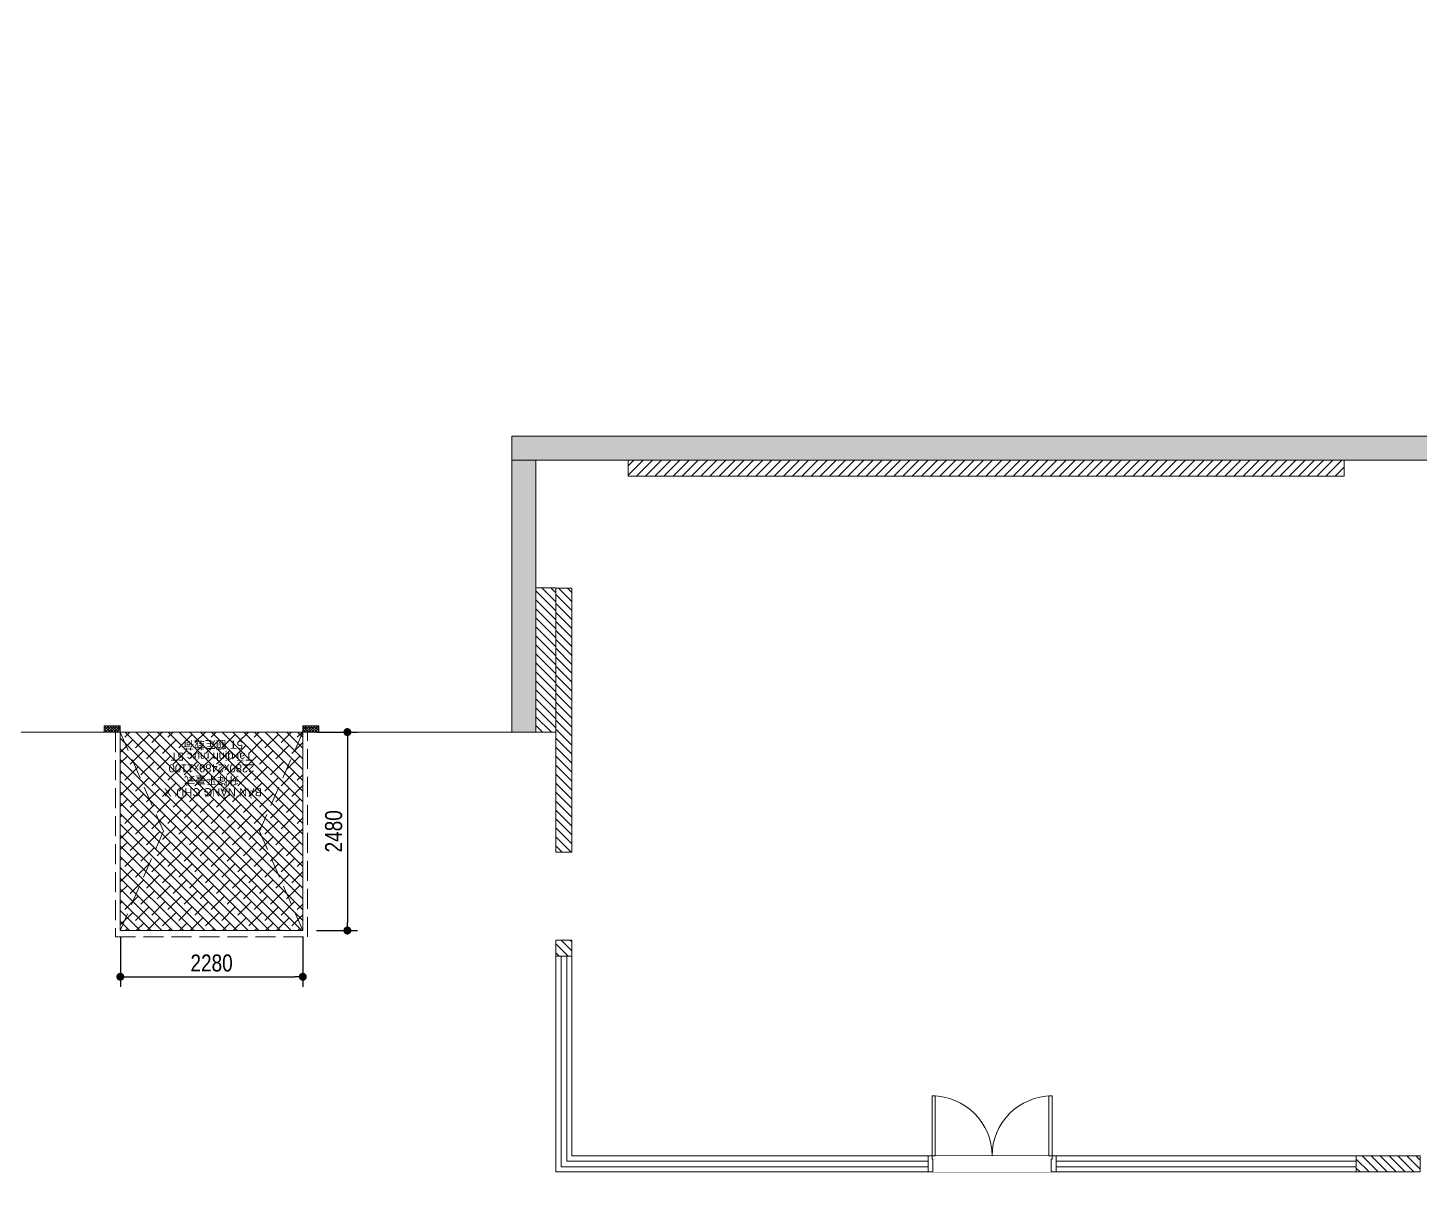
# Model space of a CAD drawing. Header units: millimetres. Extents: x -162958 to 167200, y -450 to 146301.
# Drawn here: x 60950 to 78350, y 131738 to 146301 of the extents above; entities that cross this region are included whole.
import ezdxf
from ezdxf.enums import TextEntityAlignment as Align

# ---------------------------------------------------------------- set-up
doc = ezdxf.new("R2010")
doc.units = ezdxf.units.MM
doc.set_wipeout_variables(frame=1)
for name, pattern in [('Xr_MB nha xuong CM2$0$DASH', [0.35, 0.25, -0.1]), ('Xr_MB nha xuong CM2$0$DASHED', [0.75, 0.5, -0.25]), ('Xr_MB nha xuong CM2$0$HIDDENX2', [0.75, 0.5, -0.25])]:
    doc.linetypes.add(name, pattern=pattern)
doc.layers.get('0').update_dxf_attribs({"lineweight": 5})
doc.layers.get('Defpoints').update_dxf_attribs({"color": 6, "lineweight": 5})
for name, color, linetype, lineweight in [('1.kich thuoc', 7, 'Continuous', 5), ('CJSC.8-Cua', 15, 'Continuous', 5), ('Xr_MB nha xuong CM2$0$A-Solid-Wall H', 9, 'Continuous', 18), ('Xr_MB nha xuong CM2$0$A-Solid-WallC', 2, 'Continuous', 5), ('Xr_MB nha xuong CM2$0$A-Solid-WallL', 6, 'Continuous', 5), ('Xr_MB nha xuong CM2$0$A-Solid-Window', 4, 'Continuous', 5), ('Xr_MB nha xuong CM2$0$CJSC.1-Be tong', 2, 'Continuous', 5), ('Xr_MB nha xuong CM2$0$CJSC.11-Khuat', 152, 'Xr_MB nha xuong CM2$0$HIDDENX2', 5), ('Xr_MB nha xuong CM2$0$CJSC.2-Tuong', 3, 'Continuous', 5), ('Xr_MB nha xuong CM2$0$CJSC.4-Net manh', 8, 'Continuous', 5), ('Xr_MB nha xuong CM2$0$CJSC.6-Hatch', 251, 'Continuous', 5), ('Xr_MB nha xuong CM2$0$Note TXT', 7, 'Continuous', 5)]:
    doc.layers.add(name, color=color, linetype=linetype, lineweight=lineweight)
doc.styles.add('Arial', font='arial.ttf', dxfattribs={"width": 0.8})
doc.styles.add('STS1', font='arial.ttf')
doc.dimstyles.new('125', dxfattribs={"dimscale": 125, "dimtxt": 1.7, "dimasz": 0.8, "dimexe": 1, "dimexo": 0, "dimgap": 0.5, "dimtad": 1, "dimdec": 0, "dimzin": 0, "dimdsep": 46, "dimtxsty": 'Arial', "dimblk": '20240511_Dot', "dimcen": 1.5, "dimclrd": 9, "dimclre": 9, "dimadec": 0, "dimazin": 0, "dimtfac": 1, "dimtdec": 0, "dimtix": 1, "dimtofl": 0, "dimtmove": 0, "dimatfit": 3, "dimldrblk": '20240511_Open30', "dimfxl": 1, "dimtolj": 1, "dimtzin": 0, "dimarcsym": 1})

# ---------------------------------------------------------------- blocks, each defined once
blk = doc.blocks.new('Xr_MB nha xuong CM2$0$20261F 幕墙')
at = {"layer": 'Xr_MB nha xuong CM2$0$A-Solid-Wall H'}
h = blk.add_hatch(dxfattribs=at)
h.set_pattern_fill('GOST_WOOD', color=256, scale=25, angle=-90)
h.paths.add_polyline_path([(3243903, 2399234), (3228603, 2399234), (3228603, 2398934), (3229153, 2398934), (3243903, 2398934)])
h = blk.add_hatch(dxfattribs=at)
h.set_pattern_fill('ANSI31', color=256, scale=650)
h.set_pattern_definition([(45, (2194615.53, 817811.32), (-57.452426, 57.452426), [])])
h.paths.add_polyline_path([(3239003, 2398734), (3230054, 2398734), (3230054, 2398934), (3239003, 2398934)])
at = {"layer": 'Xr_MB nha xuong CM2$0$A-Solid-WallC', "linetype": 'ByBlock', "lineweight": 0, "ltscale": 0.1}
blk.add_lwpolyline([(3239003, 2398734), (3230054, 2398734), (3230054, 2398934), (3239003, 2398934)], close=True, dxfattribs=at)
at = {"layer": 'Xr_MB nha xuong CM2$0$A-Solid-WallL'}
blk.add_lwpolyline([(3243903, 2399234), (3228603, 2399234), (3228603, 2398934), (3229153, 2398934), (3229153, 2398934), (3243903, 2398934)], close=True, dxfattribs=at)
blk = doc.blocks.new('*U218')
at = {"color": 0}
for points in [[(50, 0), (90, 0), (90, 750), (50, 750)], [(1550, 0), (1510, 0), (1510, 750), (1550, 750)], [(0, -200), (60, -200), (60, -40), (50, -40), (50, 0), (0, 0)], [(1600, -200), (1540, -200), (1540, -40), (1550, -40), (1550, 0), (1600, 0)]]:
    blk.add_lwpolyline(points, close=True, dxfattribs=at)
for centre, start, end in [((50, 0), 0, 90), ((1550, 0), 90, 180)]:
    blk.add_arc(centre, 750, start, end, dxfattribs=at)
blk = doc.blocks.new('Xr_MB nha xuong CM2$0$20240511dock 2280x2480')
at = {"layer": 'Xr_MB nha xuong CM2$0$CJSC.4-Net manh', "transparency": 33554687}
h = blk.add_hatch(dxfattribs=at)
h.set_pattern_fill('ANSI37', color=251, scale=200)
h.set_pattern_definition([(45, (345845.202, 514073.847), (-17.67766953, 17.67766953), []), (135, (345845.202, 514073.847), (-17.67766953, -17.67766953), [])])
h.paths.add_polyline_path([(422680, 1771532), (422760, 1771532), (422760, 1771332), (422680, 1771332)])
h.paths.add_polyline_path([(422680, 1773812), (422760, 1773812), (422760, 1774012), (422680, 1774012)])
at = {"layer": 'Xr_MB nha xuong CM2$0$CJSC.6-Hatch', "transparency": 33554559}
h = blk.add_hatch(dxfattribs=at)
h.set_pattern_fill('ANSI38', color=256, scale=30, angle=180)
h.set_pattern_definition([(225, (49094.905, 293751.26), (67.351921, -67.351921), []), (315, (49094.905, 293751.26), (202.055763, -67.351921), [238.125, -142.875])])
h.paths.add_polyline_path([(425240, 1771532), (422760, 1771532), (422760, 1773812), (425240, 1773812)])
at = {"layer": 'Xr_MB nha xuong CM2$0$CJSC.1-Be tong'}
for points in [[(422680, 1773812), (422760, 1773812), (422760, 1774012), (422680, 1774012)], [(422680, 1771532), (422760, 1771532), (422760, 1771332), (422680, 1771332)]]:
    blk.add_lwpolyline(points, close=True, dxfattribs=at)
at = {"layer": 'Xr_MB nha xuong CM2$0$CJSC.11-Khuat', "ltscale": 500}
for points in [[(422760, 1773812), (424000, 1773272), (425240, 1773812)], [(422760, 1771532), (424000, 1772072), (425240, 1771532)]]:
    blk.add_lwpolyline(points, dxfattribs=at)
at = {"layer": 'Xr_MB nha xuong CM2$0$CJSC.4-Net manh'}
blk.add_lwpolyline([(425240, 1771532), (425240, 1773812), (422760, 1773812), (422760, 1771532)], close=True, dxfattribs=at)
at = {"layer": 'Xr_MB nha xuong CM2$0$CJSC.6-Hatch', "linetype": 'Xr_MB nha xuong CM2$0$DASH', "ltscale": 1000}
blk.add_lwpolyline([(422760, 1771472), (425320, 1771472), (425320, 1773872), (422760, 1773872)], close=True, dxfattribs=at)
at = {"layer": 'Xr_MB nha xuong CM2$0$Note TXT', "style": 'STS1'}
for s, p in [('BÀN NÂNG CHỮ X ', (423461, 1772672)), ('Tải định mức 5T', (423016, 1772672)), ('2280x2480x1100', (423163, 1772672)), ('5T 额定载荷 ', (422869, 1772672)), ('升降平臺式', (423314, 1772672))]:
    blk.add_text(s, height=100, rotation=270, dxfattribs=at).set_placement(p, align=Align.CENTER)
blk = doc.blocks.new('20240511_Dot')
at = {"color": 0, "linetype": 'ByBlock', "lineweight": -2}
blk.add_line((-0.5, 0), (-1, 0), dxfattribs=at)
at = {"color": 0, "linetype": 'ByBlock', "const_width": 0.5}
blk.add_lwpolyline([(-0.25, 0, 1), (0.25, 0, 1)], format="xyb", close=True, dxfattribs=at)
blk = doc.blocks.new('*D298')
at = {"layer": '1.kich thuoc', "color": 9, "lineweight": -2, "transparency": 16777216}
for p, q in [((64557, 137500), (65068, 137500)), ((64943, 137400), (64943, 135120)), ((64557, 135020), (65068, 135020))]:
    blk.add_line(p, q, dxfattribs=at)
at = {"layer": 'Defpoints', "color": 0, "transparency": 16777216}
for p in [(64557, 137500), (64557, 135020), (64943, 135020)]:
    blk.add_point(p, dxfattribs=at)
at = {"layer": '1.kich thuoc', "color": 9, "lineweight": -2, "transparency": 16777216, "xscale": 100, "yscale": 100, "zscale": 100}
for p, rotation in [((64943, 137500), 90), ((64943, 135020), 270)]:
    blk.add_blockref('20240511_Dot', p, dxfattribs=dict(at, rotation=rotation))
at = {"layer": '1.kich thuoc', "color": 0, "transparency": 16777216, "insert": (64772, 136260), "char_height": 212.5, "attachment_point": 5, "rotation": 90, "style": 'Arial'}
blk.add_mtext('\\A1;2480', dxfattribs=at)
blk = doc.blocks.new('20240511_Open30')
at = {"color": 0, "linetype": 'ByBlock', "lineweight": -2}
for p, q in [((-1, 0.27), (0, 0)), ((0, 0), (-1, -0.27)), ((0, 0), (-1, 0))]:
    blk.add_line(p, q, dxfattribs=at)
blk = doc.blocks.new('*D299')
at = {"layer": '1.kich thuoc', "color": 9, "lineweight": -2, "transparency": 16777216}
for p, q in [((62106, 134940), (62106, 134317)), ((64386, 134940), (64386, 134317)), ((62206, 134442), (64286, 134442))]:
    blk.add_line(p, q, dxfattribs=at)
at = {"layer": 'Defpoints', "color": 0, "transparency": 16777216}
for p in [(62106, 134940), (64386, 134940), (64386, 134442)]:
    blk.add_point(p, dxfattribs=at)
at = {"layer": '1.kich thuoc', "color": 9, "lineweight": -2, "transparency": 16777216, "xscale": 100, "yscale": 100, "zscale": 100, "rotation": 180}
blk.add_blockref('20240511_Dot', (62106, 134442), dxfattribs=at)
at = {"layer": '1.kich thuoc', "color": 9, "lineweight": -2, "transparency": 16777216, "xscale": 100, "yscale": 100, "zscale": 100}
blk.add_blockref('20240511_Dot', (64386, 134442), dxfattribs=at)
at = {"layer": '1.kich thuoc', "color": 0, "transparency": 16777216, "insert": (63246, 134613), "char_height": 212.5, "attachment_point": 5, "style": 'Arial'}
blk.add_mtext('\\A1;2280', dxfattribs=at)

msp = doc.modelspace()

# ---------------------------------------------------------------- block references
at = {"layer": 'CJSC.8-Cua'}
msp.add_blockref('Xr_MB nha xuong CM2$0$20261F 幕墙', (-3161603.5, -2258033.7), dxfattribs=at)

# ---------------------------------------------------------------- next in the draw order: hatches: boundary and pattern name
at = {"layer": 'Xr_MB nha xuong CM2$0$A-Solid-Wall H'}
h = msp.add_hatch(dxfattribs=at)
h.set_pattern_fill('GOST_WOOD', color=256, scale=25, angle=-90)
h.set_pattern_definition([(0, (-3161353.52, -2258033.67), (-3e-14, -150), [250, -50]), (0, (-3161403.52, -2258083.67), (-3e-14, -150), [150, -37.5, 75, -37.5]), (0, (-3161478.52, -2258133.67), (-3e-14, -150), [250, -50])])
h.paths.add_polyline_path([(43999.8, 140900), (43699.8, 140900), (43699.8, 137500), (43999.8, 137500)])
h.paths.add_polyline_path([(66999.7, 140900), (67300, 140900), (67300.1, 137500), (66999.7, 137500)])
h = msp.add_hatch(dxfattribs=at)
h.set_pattern_fill('ANSI31', color=256, scale=25, angle=-90)
h.set_pattern_definition([(315, (-943137.63, -1671221.16), (56.1266008, 56.1266008), [])])
h.paths.add_polyline_path([(67300.1, 139301.3), (67550.2, 139301.3), (67550.2, 137500), (67300.1, 137500)])
h = msp.add_hatch(dxfattribs=at)
h.set_pattern_fill('ANSI31', color=256, scale=25, angle=-90)
h.set_pattern_definition([(315, (-3161603.52, -2258093.67), (56.1266008, 56.1266008), [])])
h.paths.add_polyline_path([(67549.8, 135999.6), (67749.8, 135999.6), (67749.8, 139299.6), (67549.8, 139299.6)])
h = msp.add_hatch(dxfattribs=at)
h.set_pattern_fill('ANSI31', color=256, scale=25, angle=-90)
h.set_pattern_definition([(315, (-3161603.52, -2263133.66), (56.1266008, 56.1266008), [])])
h.paths.add_polyline_path([(67549.8, 134700), (67749.8, 134700), (67749.8, 134900), (67549.8, 134900)])
h = msp.add_hatch(dxfattribs=at)
h.set_pattern_fill('ANSI31', color=256, scale=25, angle=-90)
h.set_pattern_definition([(315, (-3160403.32, -2258033.66), (56.1266008, 56.1266008), [])])
h.paths.add_polyline_path([(77549.8, 132202.5), (77549.8, 132002.5), (78349.8, 132002.5), (78349.8, 132202.5)])

# ---------------------------------------------------------------- next in the draw order: linework, layer by layer
msp.add_line((43549.8, 137499.9), (67550.2, 137500))
at = {"layer": 'Xr_MB nha xuong CM2$0$A-Solid-WallC'}
msp.add_lwpolyline([(67300.1, 139301.3), (67550.2, 139301.3), (67550.2, 137500), (67300.1, 137500)], close=True, dxfattribs=at)
at = {"layer": 'Xr_MB nha xuong CM2$0$A-Solid-WallC', "linetype": 'ByBlock', "lineweight": 0, "ltscale": 0.1}
for points in [[(67549.8, 136000), (67749.8, 136000), (67749.8, 139299.6), (67549.8, 139299.6)], [(67549.8, 134700), (67749.8, 134700), (67749.8, 134900), (67549.8, 134900)], [(77549.8, 132202.5), (77549.8, 132002.5), (78349.8, 132002.5), (78349.8, 132202.5)]]:
    msp.add_lwpolyline(points, close=True, dxfattribs=at)
at = {"layer": 'Xr_MB nha xuong CM2$0$A-Solid-WallL'}
msp.add_lwpolyline([(66999.6, 140900), (67300, 140900), (67300.1, 137500), (66999.8, 137500)], close=True, dxfattribs=at)
at = {"layer": 'Xr_MB nha xuong CM2$0$A-Solid-Window'}
msp.add_lwpolyline([(77549.8, 132002.5), (67549.8, 132002.5), (67549.8, 134700), (67749.8, 134700), (67749.8, 132202.5), (77549.8, 132202.5)], close=True, dxfattribs=at)
for points in [[(77549.8, 132068.5), (67615.8, 132068.5), (67615.8, 134700)], [(67683.8, 134700), (67683.8, 132136.5), (77549.8, 132136.5)]]:
    msp.add_lwpolyline(points, dxfattribs=at)
at = {"layer": 'Xr_MB nha xuong CM2$0$CJSC.4-Net manh', "linetype": 'Xr_MB nha xuong CM2$0$DASHED', "ltscale": 2000, "const_width": 3}
msp.add_lwpolyline([(-0.2, -0.2), (165999.8, -0.2), (165999.8, 146299.9), (-0.2, 146299.9)], close=True, dxfattribs=at)
msp.add_lwpolyline([(43749.8, 141200), (67249.8, 141200)], dxfattribs=at)

# ---------------------------------------------------------------- next in the draw order: block references
at = {"layer": 'Xr_MB nha xuong CM2$0$CJSC.2-Tuong', "rotation": 270}
msp.add_blockref('Xr_MB nha xuong CM2$0$20240511dock 2280x2480', (-1709426.7, 560260.1), dxfattribs=at)

# ---------------------------------------------------------------- next in the draw order: dimensions: what is measured, and where the dimension line sits
at = {"layer": '1.kich thuoc'}
dim = msp.add_linear_dim(base=(64942.7, 135020), p1=(64557, 137500), p2=(64557, 135020), angle=270, dimstyle='125', dxfattribs=at)
dim.commit()
dim.dimension.update_dxf_attribs({"geometry": '*D298', "text_midpoint": (64771.7, 136260)})
dim = msp.add_linear_dim(base=(64385.6, 134442.1), p1=(62105.6, 134940), p2=(64385.6, 134940), dimstyle='125', dxfattribs=at)
dim.commit()
dim.dimension.update_dxf_attribs({"geometry": '*D299', "text_midpoint": (63245.6, 134613.1)})

# ---------------------------------------------------------------- next in the draw order: wipeouts: each hides what was drawn before it
at = {"color": 250}
msp.add_wipeout([(72199.8, 132202.5), (72199.8, 132002.5), (73799.8, 132002.5), (73799.8, 132202.5)], dxfattribs=at).dxf.layer = 'Xr_MB nha xuong CM2$0$A-Solid-Window'

# ---------------------------------------------------------------- next in the draw order: block references
at = {"layer": 'Xr_MB nha xuong CM2$0$A-Solid-Window'}
msp.add_blockref('*U218', (72199.8, 132202.5), dxfattribs=at)

doc.saveas('drawing.dxf')
